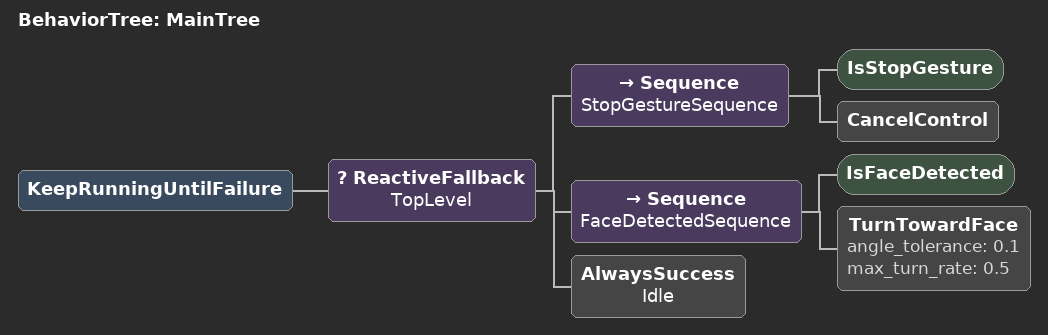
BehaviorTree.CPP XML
<?xml version="1.0" encoding="UTF-8"?>
<root BTCPP_format="4" main_tree_to_execute="MainTree">

  <!--
  Note: this is a NO-PUMP version of the tree, meaning it does not use a FgsTopicToBlackboard "data pump" node.
        Use it if you have "USE_RCLCPP_SUBSCRIPTIONS" in CMakeLists.txt file.
  -->

  <BehaviorTree ID="MainTree">
    <!-- This decorator ensures the tree never stops.
         If children return SUCCESS, it restarts them immediately. -->
    <KeepRunningUntilFailure>

      <ReactiveFallback name="TopLevel">

        <!-- Priority 1: STOP gesture -->
        <Sequence name="StopGestureSequence">
          <IsStopGesture/>
          <CancelControl/>
          <!-- Return failure so the loop continues to check other nodes -->
          <!--AlwaysFailure/ -->
        </Sequence>

        <!-- Priority 2: Turn toward face -->
        <Sequence name="FaceDetectedSequence">
          <IsFaceDetected/>
          <TurnTowardFace angle_tolerance="0.1" max_turn_rate="0.5"/>
        </Sequence>

        <!-- Priority 3: Idle if nothing is happening -->
        <AlwaysSuccess name="Idle"/>

      </ReactiveFallback>

    </KeepRunningUntilFailure>
  </BehaviorTree>
</root>
